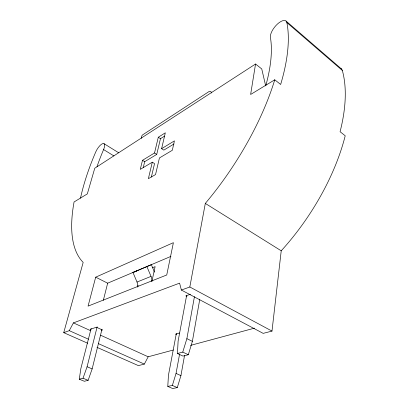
<?xml version="1.0" encoding="UTF-8"?>
<svg xmlns="http://www.w3.org/2000/svg" width="409" height="409" viewBox="0 0 409 409"><rect width="100%" height="100%" fill="white"/><g stroke="black" fill="none" stroke-linecap="round" stroke-linejoin="round"><path stroke-width="0.61" d="M199.776 299.214L192.378 341.346L188.314 354.736L182.997 356.096L177.455 353.499L178.104 341.137L186.647 295.364M184.531 355.559L180.926 375.631L177.286 387.599L172.695 388.55L167.782 386.413L168.457 375.176L176.34 333.488M265.605 85.563L261.75 68.942L255.543 64.008L94.76 168.242L87.327 193.897L74.07 201.969A163.242 66.759 -56.7 0 0 83.175 262.394L63.727 332.655L69.264 330.651L73.426 322.89L179.592 283.146L181.381 290.047L263.171 333.366L271.99 331.086L281.223 250.799A153.14 77.526 -55.8 0 0 345.216 135.778L340.078 131.698A153.881 76.8 -55.9 0 0 342.328 70.455A11.007 5.614 -49.1 0 0 340.354 68.277M101.984 329.199L92.153 368.892L88.134 380.314L84.372 381.275L79.28 379.199L80.87 368.514L91.166 328.335M255.543 64.008L250.63 94.479L274.751 79.791L280.651 84.474A162.404 67.725 -56.7 0 0 286.842 22.541A11.677 5 -51.2 0 0 277.512 23.988A11.677 5 -51.2 0 0 270.426 37.459A141.514 58.743 -56.7 0 1 265.722 85.895M177.455 353.499L182.751 352.108L186.877 338.667L194.454 296.627M167.782 386.413L172.358 385.447L176.044 373.432L179.582 354.163M181.381 290.047L189.822 286.985L205.313 203.416A163.242 66.759 -56.7 0 0 274.751 79.791M151.897 281.479L155.118 266.627L152.286 267.808M137.639 287.108L138.053 285.288M173.994 143.978L163.83 150.118L161.606 148.677L165.323 132.807L158.293 137.245L154.52 152.992L142.506 160.302L140.246 169.382L152.312 162.194L154.546 163.605L151.361 177.025M143.206 167.726L144.699 161.678L156.729 154.408L160.466 138.671L164.49 136.151M152.312 162.194L148.365 178.677L155.543 174.571L159.433 157.956L172.317 150.282L174.428 140.87L161.606 148.677M103.334 300.324L107.659 283.181L170.931 256.392M79.28 379.199L83.027 378.223L87.086 366.761L97.153 326.822M95.691 277.179L88.068 306.121L166.739 274.986L173.396 242.67L95.691 277.179L107.659 283.181M96.974 347.338L138.39 365.626L144.346 364.087L148.181 356.786L173.37 350.002M137.741 286.775A7.894 6.161 68.7 0 0 137.01 282.046L132.971 272.481L137.404 270.589M132.971 272.481L151.34 264.684L154.495 272.128M137.01 282.046L151.033 276.382L146.892 266.586M90.225 329.368L96.371 327.215L102.46 330.007L101.335 330.39M190.4 294.276L185.829 295.881L186.918 296.453M179.577 332.992L175.568 334.168L176.632 334.685M190.574 345.37L254.475 328.161M83.027 378.223L88.134 380.314M87.086 366.761L92.153 368.892M172.358 385.447L177.286 387.599M63.727 332.655L87.644 343.217M69.264 330.651L88.472 339.204M98.364 343.611L144.346 364.087M176.044 373.432L180.926 375.631M73.426 322.89L90.813 330.774M100.66 335.237L148.181 356.786M182.751 352.108L188.314 354.736M186.877 338.667L192.378 341.346M189.822 286.985L271.99 331.086M80.512 198.12A162.404 67.725 -56.7 0 1 95.716 152.005A8.384 2.95 -58.9 0 1 102.751 143.579A8.384 2.95 -58.9 0 1 103.595 149.576L113.881 155.911M104.06 143.697L118.697 152.787M205.313 203.416L281.223 250.799M142.506 160.302L144.699 161.678M154.52 152.992L156.729 154.408M158.293 137.245L160.466 138.671M286.06 21.048L341.387 68.876M286.847 22.541L342.328 70.455M151.033 276.382A8.088 6.191 68.5 0 1 151.811 281.218M211.668 92.986A2.986 2.05 -82.6 0 0 209.019 91.565L142.634 134.868A2.653 1.672 -87.3 0 0 141.637 138.329M96.979 166.688A141.514 58.743 -56.7 0 1 103.595 149.576"/></g></svg>
